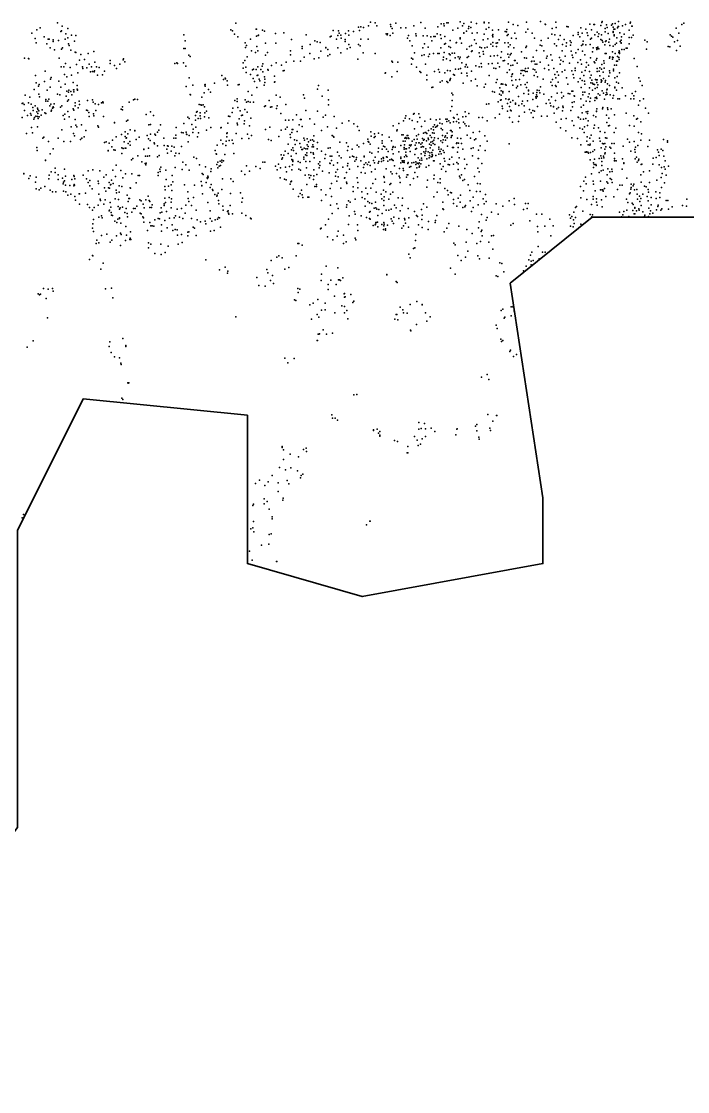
# Model space of a CAD drawing. Header units: millimetres. Extents: x -60275265 to 22802890, y -38578442 to 24337084.
# Drawn here: x 7362622 to 12509122, y -22397507 to -14132304 of the extents above; entities that cross this region are included whole.
import ezdxf

# ---------------------------------------------------------------- set-up
doc = ezdxf.new("R2010")
doc.units = ezdxf.units.MM
doc.header["$MEASUREMENT"] = 0
doc.layers.add('Outline', color=7, linetype='Continuous', true_color=0x000000)
doc.layers.add('particles', color=7, linetype='Continuous', true_color=0x000000)

msp = doc.modelspace()

# ---------------------------------------------------------------- linework, layer by layer
at = {"layer": 'Outline', "color": 3, "lineweight": 35, "true_color": 0x00ff00}
msp.add_lwpolyline([(13039331, -15644525), (11771230, -15644525), (11137351, -16154225), (11390938, -17810758), (11390938, -18320118), (9996120, -18575021), (9108430, -18320118), (9108430, -17173555), (7840611, -17045992), (7333096, -18065321), (7333096, -19467070), (7333096, -20358836), (6445571, -21505459), (5811691, -21887819), (4924165, -22014924), (3148832, -22014924), (2388023, -22014924), (1246851, -22397507)], dxfattribs=at)
at = {"layer": 'particles', "color": 93, "true_color": 0x67d435}
for p in [(11373622, -14133304), (11849622, -14132304), (11974622, -14133304), (7480622, -14196304), (7506622, -14181304), (7642622, -14144304), (7666622, -14209304), (7672622, -14204304), (7678622, -14170304), (7721622, -14187304), (8981622, -14197304), (8994622, -14206304), (9018622, -14145304), (9176622, -14193304), (9177622, -14192304), (9224622, -14199304), (9240622, -14207304), (9770622, -14202304), (9812622, -14206304), (9890622, -14205304), (9927622, -14209304), (9965622, -14177304), (9974622, -14202304), (9983622, -14174304), (10005622, -14180304), (10044622, -14165304), (10059622, -14137304), (10096622, -14144304), (10107622, -14167304), (10213622, -14157304), (10217622, -14171304), (10227622, -14188304), (10254622, -14145304), (10292622, -14182304), (10331622, -14182304), (10394622, -14166304), (10447622, -14141304), (10482622, -14185304), (10580622, -14173304), (10604622, -14150304), (10626622, -14150304), (10629622, -14165304), (10649622, -14142304), (10658622, -14142304), (10696622, -14200304), (10734622, -14184304), (10751622, -14136304), (10769622, -14166304), (10781622, -14148304), (10800622, -14208304), (10817622, -14188304), (10819622, -14171304), (10835622, -14180304), (10837622, -14139304), (10878622, -14149304), (10936622, -14139304), (10938622, -14142304), (10953622, -14192304), (10973622, -14143304), (10973622, -14180304), (11002622, -14199304), (11048622, -14198304), (11098622, -14210304), (11110622, -14212304), (11111622, -14194304), (11126622, -14139304), (11161622, -14157304), (11196622, -14163304), (11258622, -14215304), (11263622, -14139304), (11274622, -14191304), (11409622, -14153304), (11410622, -14157304), (11463622, -14186304), (11490622, -14139304), (11493622, -14180304), (11575622, -14172304), (11587622, -14175304), (11683622, -14181304), (11722622, -14193304), (11753622, -14153304), (11767622, -14197304), (11783622, -14157304), (11789622, -14156304), (11810622, -14214304), (11838622, -14164304), (11846622, -14140304), (11871622, -14188304), (11872622, -14213304), (11881622, -14159304), (11888622, -14178304), (11920622, -14161304), (11928622, -14150304), (11934622, -14176304), (11934622, -14211304), (11939622, -14193304), (11946622, -14192304), (11948622, -14148304), (11967622, -14181304), (11973622, -14171304), (11975622, -14171304), (12006622, -14165304), (12029622, -14155304), (12056622, -14200304), (12066622, -14145304), (12067622, -14139304), (12078622, -14169304), (12080622, -14170304), (12420622, -14184304), (12464622, -14156304), (12480622, -14145304), (7442622, -14223304), (7468622, -14265304), (7477622, -14297304), (7538622, -14251304), (7568622, -14268304), (7577622, -14268304), (7607622, -14275304), (7608622, -14287304), (7648622, -14280304), (7700622, -14269304), (7705622, -14227304), (7721622, -14259304), (7750622, -14238304), (7772622, -14285304), (7782622, -14242304), (8617622, -14235304), (8627622, -14283304), (9009622, -14230304), (9034622, -14251304), (9090622, -14297304), (9133622, -14268304), (9179622, -14247304), (9191622, -14241304), (9194622, -14239304), (9324622, -14225304), (9389622, -14221304), (9449622, -14273304), (9562622, -14235304), (9629622, -14281304), (9647622, -14291304), (9670622, -14294304), (9748622, -14251304), (9755622, -14246304), (9797622, -14270304), (9807622, -14241304), (9817622, -14224304), (9829622, -14239304), (9833622, -14261304), (9862622, -14272304), (9863622, -14286304), (9867622, -14226304), (9891622, -14238304), (9985622, -14269304), (10041622, -14269304), (10179622, -14229304), (10187622, -14235304), (10190622, -14227304), (10211622, -14240304), (10231622, -14222304), (10345622, -14262304), (10352622, -14240304), (10362622, -14282304), (10409622, -14227304), (10412622, -14244304), (10465622, -14243304), (10497622, -14243304), (10526622, -14252304), (10533622, -14283304), (10549622, -14248304), (10558622, -14249304), (10574622, -14228304), (10599622, -14237304), (10604622, -14264304), (10632622, -14248304), (10675622, -14279304), (10720622, -14298304), (10723622, -14296304), (10751622, -14259304), (10751622, -14266304), (10779622, -14219304), (10781622, -14222304), (10844622, -14222304), (10863622, -14275304), (10882622, -14220304), (10929622, -14275304), (10937622, -14230304), (10964622, -14266304), (11001622, -14241304), (11003622, -14233304), (11004622, -14251304), (11004622, -14294304), (11040622, -14298304), (11052622, -14275304), (11097622, -14297304), (11115622, -14242304), (11122622, -14233304), (11122622, -14298304), (11147622, -14261304), (11173622, -14223304), (11185622, -14264304), (11307622, -14224304), (11325622, -14261304), (11378622, -14279304), (11432622, -14261304), (11460622, -14231304), (11484622, -14236304), (11512622, -14271304), (11523622, -14242304), (11554622, -14273304), (11574622, -14297304), (11601622, -14281304), (11608622, -14294304), (11624622, -14242304), (11662622, -14234304), (11663622, -14217304), (11677622, -14251304), (11693622, -14222304), (11702622, -14284304), (11732622, -14221304), (11738622, -14240304), (11758622, -14268304), (11767622, -14261304), (11791622, -14235304), (11817622, -14249304), (11822622, -14227304), (11838622, -14271304), (11843622, -14237304), (11848622, -14280304), (11854622, -14292304), (11875622, -14288304), (11879622, -14283304), (11895622, -14225304), (11901622, -14293304), (11905622, -14269304), (11933622, -14218304), (11940622, -14235304), (11940622, -14244304), (11961622, -14259304), (11985622, -14219304), (11988622, -14288304), (11994622, -14276304), (11994622, -14298304), (11999622, -14250304), (12019622, -14230304), (12057622, -14256304), (12075622, -14257304), (12088622, -14238304), (12179622, -14277304), (12197622, -14290304), (12374622, -14237304), (12385622, -14246304), (12395622, -14253304), (12408622, -14289304), (12430622, -14280304), (12442622, -14222304), (7558622, -14305304), (7585622, -14337304), (7618622, -14351304), (7672622, -14346304), (7680622, -14336304), (7727622, -14304304), (7730622, -14318304), (7743622, -14353304), (7778622, -14369304), (7783622, -14373304), (7878622, -14380304), (7921622, -14365304), (8617622, -14340304), (8626622, -14340304), (9093622, -14333304), (9100622, -14319304), (9140622, -14358304), (9170622, -14373304), (9181622, -14326304), (9181622, -14326304), (9189622, -14358304), (9249622, -14299304), (9262622, -14373304), (9328622, -14299304), (9441622, -14359304), (9531622, -14325304), (9532622, -14341304), (9591622, -14379304), (9594622, -14310304), (9675622, -14363304), (9713622, -14336304), (9715622, -14333304), (9729622, -14350304), (9806622, -14337304), (9829622, -14374304), (9879622, -14344304), (9892622, -14311304), (9902622, -14333304), (9967622, -14311304), (9980622, -14321304), (10003622, -14374304), (10094622, -14379304), (10382622, -14321304), (10399622, -14375304), (10463622, -14337304), (10475622, -14306304), (10505622, -14331304), (10546622, -14379304), (10579622, -14381304), (10589622, -14380304), (10602622, -14335304), (10627622, -14372304), (10630622, -14307304), (10639622, -14302304), (10663622, -14325304), (10677622, -14334304), (10690622, -14378304), (10709622, -14377304), (10763622, -14299304), (10804622, -14346304), (10824622, -14327304), (10840622, -14317304), (10840622, -14365304), (10843622, -14360304), (10875622, -14303304), (10899622, -14374304), (10903622, -14330304), (10917622, -14335304), (10928622, -14364304), (10941622, -14335304), (10959622, -14332304), (10988622, -14309304), (11005622, -14322304), (11030622, -14299304), (11033622, -14326304), (11072622, -14368304), (11124622, -14329304), (11139622, -14312304), (11146622, -14380304), (11166622, -14336304), (11225622, -14368304), (11260622, -14333304), (11264622, -14323304), (11341622, -14357304), (11370622, -14315304), (11382622, -14321304), (11398622, -14359304), (11480622, -14305304), (11497622, -14321304), (11540622, -14360304), (11541622, -14310304), (11571622, -14324304), (11603622, -14315304), (11609622, -14361304), (11646622, -14374304), (11663622, -14348304), (11690622, -14319304), (11697622, -14362304), (11698622, -14311304), (11700622, -14307304), (11723622, -14312304), (11755622, -14311304), (11775622, -14366304), (11779622, -14337304), (11806622, -14337304), (11807622, -14349304), (11814622, -14331304), (11814622, -14342304), (11824622, -14344304), (11868622, -14312304), (11872622, -14379304), (11880622, -14380304), (11907622, -14318304), (11929622, -14368304), (11933622, -14324304), (11949622, -14310304), (11949622, -14379304), (11958622, -14300304), (11978622, -14373304), (11979622, -14360304), (11982622, -14369304), (11983622, -14381304), (11996622, -14299304), (12000622, -14349304), (12018622, -14349304), (12035622, -14338304), (12042622, -14339304), (12058622, -14304304), (12192622, -14346304), (12359622, -14325304), (12371622, -14328304), (12423622, -14356304), (12452622, -14324304), (7385622, -14415304), (7417622, -14418304), (7419622, -14421304), (7653622, -14417304), (7702622, -14456304), (7812622, -14432304), (7822622, -14388304), (7849622, -14427304), (7886622, -14461304), (7929622, -14447304), (8047622, -14433304), (8047622, -14457304), (8122622, -14462304), (8147622, -14429304), (8151622, -14420304), (8160622, -14445304), (8547622, -14458304), (8564622, -14451304), (8567622, -14456304), (8614622, -14453304), (8655622, -14393304), (8665622, -14404304), (9075622, -14452304), (9089622, -14434304), (9107622, -14405304), (9228622, -14459304), (9247622, -14392304), (9329622, -14451304), (9407622, -14447304), (9441622, -14391304), (9466622, -14439304), (9519622, -14440304), (9546622, -14407304), (9624622, -14420304), (9659622, -14414304), (9729622, -14399304), (9745622, -14388304), (9961622, -14424304), (10224622, -14438304), (10228622, -14447304), (10270622, -14448304), (10375622, -14415304), (10375622, -14463304), (10385622, -14424304), (10455622, -14395304), (10474622, -14391304), (10484622, -14463304), (10507622, -14402304), (10515622, -14384304), (10621622, -14430304), (10623622, -14409304), (10647622, -14420304), (10667622, -14382304), (10674622, -14389304), (10674622, -14433304), (10713622, -14414304), (10737622, -14405304), (10747622, -14420304), (10751622, -14407304), (10764622, -14452304), (10805622, -14411304), (10815622, -14404304), (10904622, -14403304), (10914622, -14456304), (10933622, -14384304), (10970622, -14459304), (10987622, -14400304), (11000622, -14456304), (11015622, -14397304), (11039622, -14395304), (11042622, -14454304), (11066622, -14411304), (11083622, -14436304), (11094622, -14433304), (11119622, -14384304), (11123622, -14460304), (11127622, -14409304), (11139622, -14390304), (11172622, -14433304), (11176622, -14433304), (11191622, -14455304), (11248622, -14413304), (11263622, -14416304), (11303622, -14442304), (11305622, -14439304), (11315622, -14409304), (11323622, -14440304), (11331622, -14463304), (11343622, -14462304), (11370622, -14447304), (11419622, -14415304), (11424622, -14401304), (11452622, -14390304), (11461622, -14431304), (11518622, -14410304), (11524622, -14463304), (11529622, -14432304), (11546622, -14441304), (11562622, -14401304), (11596622, -14455304), (11617622, -14392304), (11622622, -14412304), (11661622, -14449304), (11681622, -14429304), (11689622, -14461304), (11715622, -14391304), (11727622, -14450304), (11759622, -14414304), (11786622, -14445304), (11793622, -14452304), (11802622, -14432304), (11807622, -14418304), (11862622, -14436304), (11863622, -14454304), (11904622, -14416304), (11907622, -14405304), (11928622, -14409304), (11929622, -14424304), (11934622, -14410304), (11959622, -14439304), (11968622, -14402304), (11968622, -14440304), (11976622, -14411304), (11979622, -14426304), (12095622, -14419304), (7545622, -14517304), (7668622, -14483304), (7691622, -14484304), (7695622, -14542304), (7738622, -14489304), (7749622, -14546304), (7787622, -14464304), (7797622, -14529304), (7834622, -14482304), (7836622, -14496304), (7867622, -14491304), (7897622, -14521304), (7903622, -14484304), (7910622, -14520304), (7925622, -14521304), (7926622, -14513304), (7942622, -14484304), (7962622, -14489304), (7988622, -14545304), (8005622, -14516304), (8080622, -14472304), (8096622, -14496304), (8633622, -14477304), (9075622, -14494304), (9095622, -14486304), (9098622, -14527304), (9133622, -14542304), (9147622, -14505304), (9155622, -14501304), (9175622, -14503304), (9188622, -14483304), (9211622, -14503304), (9221622, -14478304), (9228622, -14522304), (9267622, -14503304), (9269622, -14508304), (9295622, -14472304), (9371622, -14470304), (9383622, -14515304), (9392622, -14512304), (10172622, -14532304), (10175622, -14529304), (10264622, -14520304), (10415622, -14486304), (10439622, -14518304), (10447622, -14526304), (10554622, -14519304), (10583622, -14503304), (10593622, -14525304), (10633622, -14529304), (10653622, -14512304), (10674622, -14514304), (10701622, -14543304), (10715622, -14502304), (10739622, -14500304), (10753622, -14497304), (10762622, -14533304), (10791622, -14484304), (10797622, -14467304), (10798622, -14466304), (10803622, -14533304), (10807622, -14486304), (10838622, -14517304), (10872622, -14474304), (10898622, -14483304), (10917622, -14484304), (11012622, -14492304), (11026622, -14496304), (11055622, -14483304), (11114622, -14526304), (11132622, -14507304), (11142622, -14472304), (11153622, -14543304), (11156622, -14536304), (11158622, -14470304), (11221622, -14535304), (11223622, -14511304), (11233622, -14512304), (11245622, -14511304), (11255622, -14496304), (11256622, -14520304), (11268622, -14520304), (11276622, -14493304), (11316622, -14502304), (11328622, -14507304), (11338622, -14525304), (11404622, -14496304), (11433622, -14471304), (11436622, -14507304), (11476622, -14497304), (11482622, -14543304), (11502622, -14522304), (11540622, -14521304), (11559622, -14508304), (11613622, -14514304), (11624622, -14542304), (11640622, -14492304), (11641622, -14512304), (11692622, -14524304), (11717622, -14512304), (11726622, -14486304), (11742622, -14469304), (11751622, -14518304), (11809622, -14496304), (11810622, -14520304), (11825622, -14517304), (11830622, -14491304), (11843622, -14502304), (11846622, -14464304), (11855622, -14525304), (11863622, -14492304), (11904622, -14514304), (11909622, -14530304), (11935622, -14500304), (11935622, -14515304), (11944622, -14471304), (11959622, -14469304), (11983622, -14529304), (12119622, -14481304), (7470622, -14549304), (7475622, -14606304), (7498622, -14620304), (7540622, -14595304), (7587622, -14579304), (7591622, -14565304), (7650622, -14593304), (7699622, -14618304), (7712622, -14559304), (7763622, -14604304), (7794622, -14626304), (7949622, -14548304), (8658622, -14568304), (8687622, -14624304), (8780622, -14622304), (8782622, -14620304), (8854622, -14609304), (8911622, -14551304), (8924622, -14581304), (8936622, -14570304), (8938622, -14576304), (8952622, -14591304), (8953622, -14624304), (9036622, -14622304), (9043622, -14620304), (9153622, -14573304), (9164622, -14595304), (9184622, -14549304), (9188622, -14548304), (9200622, -14578304), (9205622, -14591304), (9237622, -14625304), (9239622, -14561304), (9243622, -14579304), (9243622, -14605304), (9317622, -14602304), (9318622, -14554304), (9319622, -14599304), (9658622, -14627304), (10223622, -14560304), (10494622, -14582304), (10495622, -14547304), (10597622, -14600304), (10612622, -14591304), (10648622, -14597304), (10656622, -14604304), (10671622, -14589304), (10674622, -14580304), (10677622, -14572304), (10707622, -14548304), (10775622, -14609304), (10805622, -14553304), (10837622, -14592304), (10870622, -14578304), (10946622, -14618304), (10975622, -14551304), (11030622, -14603304), (11038622, -14580304), (11068622, -14618304), (11072622, -14614304), (11082622, -14616304), (11102622, -14620304), (11107622, -14624304), (11149622, -14557304), (11151622, -14589304), (11158622, -14625304), (11182622, -14583304), (11210622, -14581304), (11220622, -14623304), (11241622, -14551304), (11253622, -14619304), (11269622, -14605304), (11322622, -14549304), (11349622, -14560304), (11394622, -14577304), (11453622, -14601304), (11462622, -14626304), (11464622, -14581304), (11487622, -14627304), (11490622, -14569304), (11509622, -14602304), (11511622, -14548304), (11572622, -14568304), (11584622, -14617304), (11629622, -14567304), (11664622, -14598304), (11678622, -14572304), (11693622, -14589304), (11708622, -14550304), (11712622, -14594304), (11715622, -14618304), (11756622, -14569304), (11762622, -14606304), (11763622, -14547304), (11768622, -14586304), (11774622, -14608304), (11778622, -14617304), (11790622, -14619304), (11796622, -14581304), (11803622, -14584304), (11807622, -14605304), (11809622, -14582304), (11816622, -14622304), (11831622, -14552304), (11840622, -14584304), (11842622, -14602304), (11846622, -14591304), (11860622, -14572304), (11871622, -14600304), (11874622, -14588304), (11890622, -14615304), (11901622, -14554304), (11905622, -14628304), (11947622, -14569304), (11959622, -14600304), (11964622, -14558304), (11974622, -14610304), (12133622, -14568304), (12142622, -14594304), (12157622, -14627304), (7392622, -14702304), (7461622, -14657304), (7494622, -14631304), (7496622, -14695304), (7561622, -14663304), (7583622, -14639304), (7640622, -14693304), (7660622, -14699304), (7667622, -14639304), (7709622, -14709304), (7713622, -14671304), (7725622, -14678304), (7729622, -14664304), (7743622, -14674304), (7751622, -14699304), (7765622, -14661304), (7766622, -14660304), (7767622, -14677304), (7793622, -14656304), (7795622, -14660304), (7795622, -14662304), (8635622, -14636304), (8665622, -14696304), (8669622, -14698304), (8775622, -14683304), (8782622, -14631304), (8808622, -14659304), (8824622, -14678304), (9113622, -14673304), (9142622, -14701304), (9182622, -14642304), (9329622, -14701304), (9542622, -14700304), (9650622, -14655304), (9686622, -14709304), (9731622, -14662304), (10532622, -14643304), (10540622, -14641304), (10686622, -14685304), (10694622, -14698304), (10884622, -14630304), (10938622, -14641304), (11001622, -14674304), (11018622, -14678304), (11055622, -14693304), (11059622, -14646304), (11068622, -14702304), (11069622, -14668304), (11080622, -14684304), (11081622, -14673304), (11131622, -14674304), (11187622, -14645304), (11194622, -14633304), (11244622, -14690304), (11265622, -14643304), (11280622, -14664304), (11280622, -14667304), (11280622, -14693304), (11315622, -14686304), (11342622, -14699304), (11344622, -14680304), (11346622, -14663304), (11362622, -14665304), (11367622, -14684304), (11372622, -14637304), (11399622, -14693304), (11493622, -14635304), (11500622, -14685304), (11534622, -14682304), (11551622, -14709304), (11587622, -14688304), (11600622, -14691304), (11615622, -14671304), (11622622, -14671304), (11631622, -14708304), (11636622, -14710304), (11685622, -14643304), (11698622, -14678304), (11698622, -14699304), (11714622, -14678304), (11749622, -14692304), (11750622, -14644304), (11773622, -14662304), (11795622, -14650304), (11811622, -14643304), (11817622, -14692304), (11831622, -14702304), (11849622, -14669304), (11859622, -14685304), (11878622, -14698304), (11881622, -14680304), (11885622, -14661304), (11886622, -14655304), (11888622, -14693304), (11910622, -14700304), (11935622, -14704304), (11947622, -14640304), (11947622, -14645304), (11959622, -14664304), (12003622, -14645304), (12028622, -14707304), (12079622, -14689304), (12094622, -14707304), (12107622, -14673304), (7367622, -14767304), (7374622, -14763304), (7384622, -14773304), (7416622, -14761304), (7427622, -14717304), (7438622, -14772304), (7468622, -14783304), (7503622, -14714304), (7550622, -14734304), (7551622, -14747304), (7566622, -14747304), (7575622, -14732304), (7582622, -14785304), (7589622, -14770304), (7608622, -14792304), (7614622, -14768304), (7663622, -14794304), (7675622, -14783304), (7719622, -14749304), (7725622, -14738304), (7777622, -14762304), (7777622, -14784304), (7809622, -14749304), (7810622, -14773304), (7873622, -14742304), (7912622, -14738304), (7917622, -14755304), (7932622, -14769304), (7957622, -14775304), (7980622, -14760304), (7990622, -14754304), (7993622, -14762304), (8143622, -14793304), (8194622, -14756304), (8229622, -14737304), (8239622, -14732304), (8260622, -14736304), (8736622, -14773304), (8747622, -14776304), (8753622, -14779304), (8756622, -14717304), (8765622, -14776304), (8776622, -14793304), (9010622, -14744304), (9028622, -14751304), (9030622, -14731304), (9091622, -14737304), (9101622, -14755304), (9114622, -14751304), (9128622, -14757304), (9156622, -14757304), (9240622, -14788304), (9247622, -14785304), (9277622, -14744304), (9297622, -14793304), (9337622, -14783304), (9360622, -14717304), (9404622, -14774304), (9550622, -14726304), (9734622, -14776304), (9735622, -14739304), (10688622, -14789304), (10689622, -14742304), (10954622, -14771304), (10974622, -14768304), (11045622, -14752304), (11063622, -14741304), (11069622, -14737304), (11076622, -14786304), (11105622, -14731304), (11116622, -14766304), (11125622, -14736304), (11131622, -14732304), (11133622, -14789304), (11140622, -14755304), (11158622, -14743304), (11178622, -14770304), (11179622, -14763304), (11201622, -14713304), (11205622, -14782304), (11227622, -14768304), (11234622, -14749304), (11245622, -14783304), (11272622, -14746304), (11314622, -14736304), (11336622, -14714304), (11338622, -14725304), (11346622, -14713304), (11350622, -14790304), (11416622, -14767304), (11437622, -14738304), (11446622, -14764304), (11452622, -14785304), (11457622, -14714304), (11473622, -14790304), (11473622, -14791304), (11488622, -14743304), (11536622, -14722304), (11544622, -14787304), (11618622, -14758304), (11619622, -14791304), (11632622, -14754304), (11684622, -14729304), (11685622, -14794304), (11705622, -14780304), (11726622, -14747304), (11740622, -14715304), (11753622, -14750304), (11759622, -14725304), (11791622, -14743304), (11795622, -14721304), (11804622, -14718304), (11808622, -14727304), (11866622, -14732304), (11932622, -14726304), (11970622, -14731304), (11982622, -14730304), (12070622, -14730304), (12093622, -14730304), (12129622, -14780304), (12139622, -14745304), (12168622, -14730304), (7368622, -14875304), (7387622, -14820304), (7408622, -14858304), (7433622, -14844304), (7437622, -14855304), (7450622, -14797304), (7454622, -14820304), (7463622, -14875304), (7473622, -14864304), (7481622, -14831304), (7486622, -14801304), (7486622, -14866304), (7488622, -14813304), (7490622, -14844304), (7496622, -14823304), (7500622, -14868304), (7514622, -14857304), (7523622, -14816304), (7542622, -14838304), (7552622, -14843304), (7593622, -14825304), (7594622, -14818304), (7603622, -14801304), (7611622, -14797304), (7684622, -14858304), (7698622, -14848304), (7721622, -14829304), (7732622, -14868304), (7761622, -14807304), (7766622, -14818304), (7800622, -14799304), (7864622, -14817304), (7873622, -14821304), (7883622, -14835304), (7886622, -14867304), (7919622, -14847304), (7922622, -14862304), (7937622, -14821304), (7995622, -14867304), (8133622, -14810304), (8143622, -14815304), (8327622, -14851304), (8359622, -14830304), (8383622, -14860304), (8648622, -14871304), (8707622, -14860304), (8715622, -14833304), (8720622, -14827304), (8743622, -14838304), (8743622, -14861304), (8776622, -14870304), (8780622, -14837304), (8791622, -14825304), (8963622, -14865304), (8972622, -14867304), (8989622, -14836304), (8995622, -14802304), (9034622, -14798304), (9051622, -14823304), (9062622, -14860304), (9071622, -14856304), (9088622, -14813304), (9105622, -14834304), (9287622, -14795304), (9332622, -14805304), (9367622, -14842304), (9488622, -14854304), (9560622, -14821304), (9650622, -14826304), (9694622, -14871304), (9712622, -14855304), (9779622, -14867304), (10331622, -14861304), (10391622, -14849304), (10397622, -14842304), (10431622, -14847304), (10440622, -14873304), (10678622, -14823304), (10700622, -14873304), (10728622, -14850304), (10773622, -14869304), (10789622, -14830304), (10796622, -14867304), (10819622, -14843304), (10896622, -14873304), (10925622, -14873304), (11056622, -14848304), (11078622, -14805304), (11118622, -14825304), (11132622, -14874304), (11140622, -14818304), (11146622, -14822304), (11207622, -14863304), (11248622, -14833304), (11287622, -14813304), (11301622, -14837304), (11313622, -14819304), (11314622, -14821304), (11315622, -14873304), (11325622, -14824304), (11380622, -14864304), (11424622, -14864304), (11477622, -14840304), (11499622, -14807304), (11510622, -14798304), (11543622, -14822304), (11548622, -14797304), (11606622, -14819304), (11663622, -14872304), (11665622, -14874304), (11694622, -14839304), (11726622, -14831304), (11734622, -14844304), (11737622, -14827304), (11782622, -14860304), (11800622, -14869304), (11805622, -14824304), (11806622, -14829304), (11807622, -14806304), (11850622, -14807304), (11853622, -14798304), (11881622, -14856304), (11890622, -14800304), (11891622, -14813304), (11919622, -14808304), (11943622, -14854304), (12034622, -14841304), (12093622, -14862304), (12183622, -14801304), (12206622, -14841304), (7439622, -14951304), (7458622, -14888304), (7486622, -14947304), (7492622, -14882304), (7695622, -14886304), (7747622, -14946304), (7777622, -14890304), (7782622, -14933304), (7791622, -14946304), (7826622, -14932304), (7952622, -14939304), (7958622, -14948304), (8080622, -14916304), (8082622, -14914304), (8175622, -14902304), (8183622, -14895304), (8347622, -14932304), (8359622, -14927304), (8437622, -14932304), (8558622, -14952304), (8616622, -14920304), (8659622, -14882304), (8679622, -14927304), (8707622, -14894304), (8710622, -14950304), (8727622, -14882304), (8746622, -14882304), (8811622, -14878304), (8825622, -14951304), (8903622, -14953304), (8906622, -14951304), (8958622, -14919304), (9029622, -14918304), (9031622, -14931304), (9043622, -14884304), (9083622, -14924304), (9086622, -14900304), (9125622, -14939304), (9134622, -14880304), (9281622, -14948304), (9403622, -14896304), (9416622, -14949304), (9429622, -14895304), (9458622, -14893304), (9509622, -14931304), (9518622, -14889304), (9519622, -14889304), (9523622, -14890304), (9530622, -14943304), (9589622, -14885304), (9626622, -14926304), (9727622, -14945304), (9796622, -14957304), (9840622, -14919304), (9892622, -14901304), (9929622, -14923304), (9958622, -14944304), (10233622, -14938304), (10278622, -14920304), (10314622, -14899304), (10327622, -14879304), (10359622, -14885304), (10380622, -14898304), (10423622, -14907304), (10452622, -14944304), (10478622, -14902304), (10522622, -14886304), (10542622, -14946304), (10552622, -14930304), (10561622, -14950304), (10565622, -14893304), (10570622, -14944304), (10577622, -14936304), (10595622, -14888304), (10595622, -14919304), (10604622, -14959304), (10612622, -14922304), (10642622, -14886304), (10649622, -14904304), (10651622, -14886304), (10663622, -14899304), (10674622, -14915304), (10701622, -14908304), (10705622, -14880304), (10724622, -14905304), (10739622, -14887304), (10741622, -14916304), (10748622, -14953304), (10777622, -14911304), (10788622, -14923304), (10799622, -14939304), (10819622, -14941304), (10960622, -14900304), (11023622, -14878304), (11157622, -14910304), (11203622, -14904304), (11492622, -14911304), (11526622, -14954304), (11533622, -14887304), (11571622, -14881304), (11617622, -14901304), (11630622, -14935304), (11675622, -14957304), (11681622, -14886304), (11704622, -14886304), (11713622, -14946304), (11722622, -14881304), (11735622, -14935304), (11740622, -14901304), (11783622, -14956304), (11788622, -14934304), (11820622, -14954304), (11885622, -14912304), (11897622, -14939304), (11900622, -14879304), (11906622, -14936304), (11955622, -14956304), (12060622, -14935304), (12095622, -14941304), (12114622, -14888304), (12122622, -14883304), (12146622, -14907304), (7402622, -14998304), (7447622, -14992304), (7528622, -15033304), (7536622, -15026304), (7647622, -15033304), (7674622, -14969304), (7765622, -14998304), (7771622, -15015304), (7829622, -15033304), (7847622, -15024304), (7860622, -14974304), (8093622, -15024304), (8135622, -15006304), (8164622, -14985304), (8164622, -15021304), (8171622, -15033304), (8174622, -15032304), (8183622, -15001304), (8201622, -14969304), (8238622, -14974304), (8239622, -14976304), (8271622, -15025304), (8333622, -15013304), (8345622, -15039304), (8359622, -15003304), (8392622, -15003304), (8398622, -15011304), (8414622, -14988304), (8423622, -14973304), (8463622, -15033304), (8539622, -15034304), (8554622, -15011304), (8554622, -15034304), (8598622, -14989304), (8612622, -14993304), (8636622, -14988304), (8638622, -15004304), (8640622, -15005304), (8658622, -15013304), (8686622, -14991304), (8690622, -14964304), (8722622, -15023304), (8731622, -14992304), (8791622, -14973304), (8948622, -15024304), (8949622, -14997304), (8952622, -14992304), (9022622, -14998304), (9065622, -15036304), (9108622, -15003304), (9118622, -15036304), (9139622, -15012304), (9248622, -14968304), (9352622, -15020304), (9369622, -14973304), (9401622, -14963304), (9439622, -15005304), (9440622, -15028304), (9452622, -14989304), (9453622, -14966304), (9458622, -14967304), (9492622, -14983304), (9545622, -15035304), (9570622, -15039304), (9622622, -15017304), (9680622, -14975304), (9764622, -15013304), (9772622, -15020304), (9775622, -15025304), (9971622, -14975304), (10038622, -15041304), (10062622, -14984304), (10063622, -15019304), (10087622, -15029304), (10091622, -15001304), (10094622, -15020304), (10120622, -14994304), (10150622, -15008304), (10204622, -15026304), (10262622, -14976304), (10266622, -14969304), (10301622, -15009304), (10311622, -15009304), (10325622, -15033304), (10332622, -15029304), (10336622, -15037304), (10342622, -15013304), (10346622, -15013304), (10351622, -15032304), (10355622, -15036304), (10398622, -14962304), (10414622, -15016304), (10419622, -15042304), (10430622, -15006304), (10461622, -15036304), (10469622, -14994304), (10481622, -14990304), (10486622, -14990304), (10495622, -14998304), (10504622, -15034304), (10506622, -14975304), (10520622, -15014304), (10527622, -14962304), (10531622, -15028304), (10537622, -14993304), (10546622, -14969304), (10551622, -14996304), (10553622, -15032304), (10581622, -15037304), (10615622, -15014304), (10616622, -14970304), (10632622, -15027304), (10639622, -15015304), (10651622, -15031304), (10652622, -14995304), (10678622, -14975304), (10681622, -14975304), (10683622, -15028304), (10684622, -15015304), (10691622, -14986304), (10691622, -15014304), (10732622, -15034304), (10756622, -15037304), (10805622, -15010304), (10832622, -15033304), (10851622, -14989304), (10872622, -15040304), (10902622, -14982304), (10941622, -15015304), (11567622, -14978304), (11613622, -15030304), (11659622, -15036304), (11697622, -14963304), (11710622, -14989304), (11732622, -15024304), (11753622, -15035304), (11763622, -15011304), (11827622, -15033304), (11834622, -14983304), (11868622, -14990304), (11873622, -15032304), (11885622, -15033304), (11940622, -14991304), (12043622, -15041304), (12130622, -14991304), (12152622, -15000304), (7482622, -15106304), (7571622, -15060304), (7608622, -15116304), (7690622, -15060304), (7742622, -15060304), (7819622, -15044304), (8004622, -15067304), (8017622, -15061304), (8040622, -15073304), (8060622, -15101304), (8067622, -15049304), (8076622, -15125304), (8137622, -15109304), (8149622, -15113304), (8156622, -15061304), (8163622, -15111304), (8170622, -15112304), (8186622, -15075304), (8199622, -15060304), (8203622, -15089304), (8249622, -15045304), (8307622, -15120304), (8307622, -15122304), (8343622, -15111304), (8357622, -15051304), (8387622, -15070304), (8389622, -15077304), (8413622, -15093304), (8464622, -15090304), (8486622, -15119304), (8491622, -15094304), (8496622, -15096304), (8524622, -15095304), (8541622, -15103304), (8600622, -15097304), (8651622, -15061304), (8875622, -15087304), (8903622, -15048304), (8917622, -15077304), (8940622, -15091304), (8943622, -15057304), (8966622, -15053304), (8990622, -15048304), (8997622, -15074304), (9270622, -15044304), (9292622, -15053304), (9423622, -15080304), (9448622, -15125304), (9460622, -15109304), (9472622, -15047304), (9476622, -15083304), (9489622, -15053304), (9514622, -15076304), (9521622, -15103304), (9528622, -15122304), (9533622, -15121304), (9547622, -15112304), (9548622, -15049304), (9559622, -15116304), (9569622, -15086304), (9573622, -15115304), (9577622, -15097304), (9581622, -15062304), (9595622, -15050304), (9608622, -15101304), (9610622, -15047304), (9614622, -15086304), (9619622, -15101304), (9621622, -15056304), (9647622, -15117304), (9650622, -15067304), (9732622, -15111304), (9748622, -15109304), (9823622, -15064304), (9874622, -15071304), (9886622, -15098304), (9918622, -15118304), (9956622, -15089304), (9969622, -15100304), (10005622, -15074304), (10041622, -15060304), (10047622, -15065304), (10057622, -15079304), (10121622, -15112304), (10148622, -15054304), (10149622, -15073304), (10149622, -15119304), (10159622, -15096304), (10170622, -15100304), (10183622, -15119304), (10221622, -15054304), (10225622, -15121304), (10232622, -15107304), (10233622, -15097304), (10250622, -15104304), (10294622, -15091304), (10310622, -15056304), (10318622, -15106304), (10319622, -15120304), (10321622, -15085304), (10327622, -15056304), (10333622, -15117304), (10336622, -15117304), (10358622, -15108304), (10359622, -15087304), (10369622, -15094304), (10374622, -15086304), (10382622, -15056304), (10397622, -15043304), (10403622, -15089304), (10407622, -15119304), (10412622, -15070304), (10413622, -15114304), (10433622, -15069304), (10435622, -15071304), (10448622, -15080304), (10449622, -15102304), (10459622, -15070304), (10461622, -15099304), (10468622, -15048304), (10468622, -15101304), (10474622, -15045304), (10487622, -15116304), (10492622, -15054304), (10508622, -15044304), (10514622, -15079304), (10520622, -15109304), (10525622, -15065304), (10528622, -15088304), (10537622, -15059304), (10543622, -15076304), (10548622, -15048304), (10555622, -15082304), (10586622, -15103304), (10587622, -15118304), (10602622, -15054304), (10605622, -15118304), (10614622, -15066304), (10621622, -15046304), (10638622, -15049304), (10653622, -15096304), (10693622, -15107304), (10701622, -15106304), (10724622, -15075304), (10725622, -15071304), (10737622, -15106304), (10738622, -15072304), (10761622, -15074304), (10772622, -15120304), (10837622, -15113304), (10853622, -15109304), (10862622, -15047304), (10905622, -15092304), (10961622, -15058304), (11129622, -15077304), (11129622, -15077304), (11684622, -15086304), (11730622, -15056304), (11740622, -15085304), (11754622, -15088304), (11757622, -15080304), (11780622, -15057304), (11790622, -15123304), (11833622, -15058304), (11841622, -15108304), (11850622, -15074304), (11858622, -15077304), (11868622, -15120304), (11870622, -15076304), (11877622, -15101304), (11908622, -15103304), (11916622, -15112304), (11922622, -15074304), (11940622, -15076304), (12011622, -15095304), (12059622, -15064304), (12095622, -15060304), (12100622, -15122304), (12107622, -15102304), (12123622, -15090304), (12146622, -15050304), (12201622, -15098304), (12215622, -15049304), (12276622, -15124304), (12304622, -15119304), (12322622, -15045304), (12353622, -15064304), (12354622, -15055304), (7484622, -15130304), (7547622, -15203304), (7549622, -15205304), (7583622, -15154304), (8032622, -15131304), (8033622, -15130304), (8087622, -15127304), (8138622, -15152304), (8212622, -15202304), (8222622, -15190304), (8262622, -15169304), (8320622, -15173304), (8336622, -15173304), (8351622, -15170304), (8413622, -15179304), (8427622, -15167304), (8491622, -15149304), (8520622, -15133304), (8547622, -15169304), (8554622, -15149304), (8580622, -15153304), (8694622, -15181304), (8715622, -15192304), (8859622, -15130304), (8867622, -15156304), (8869622, -15157304), (8910622, -15204304), (8933622, -15161304), (9002622, -15151304), (9368622, -15163304), (9374622, -15196304), (9380622, -15186304), (9390622, -15166304), (9400622, -15135304), (9422622, -15151304), (9446622, -15174304), (9452622, -15199304), (9456622, -15206304), (9458622, -15203304), (9464622, -15129304), (9484622, -15151304), (9543622, -15195304), (9545622, -15181304), (9556622, -15163304), (9568622, -15146304), (9568622, -15168304), (9597622, -15144304), (9616622, -15147304), (9619622, -15157304), (9624622, -15185304), (9680622, -15133304), (9705622, -15190304), (9711622, -15160304), (9746622, -15174304), (9757622, -15206304), (9760622, -15174304), (9804622, -15141304), (9816622, -15170304), (9832622, -15186304), (9882622, -15129304), (9900622, -15181304), (9919622, -15174304), (9929622, -15177304), (9948622, -15198304), (9950622, -15184304), (10010622, -15179304), (10011622, -15173304), (10053622, -15143304), (10069622, -15150304), (10081622, -15206304), (10095622, -15180304), (10118622, -15140304), (10143622, -15193304), (10156622, -15183304), (10160622, -15187304), (10160622, -15206304), (10182622, -15177304), (10187622, -15180304), (10195622, -15137304), (10208622, -15201304), (10220622, -15197304), (10225622, -15201304), (10233622, -15155304), (10234622, -15206304), (10278622, -15140304), (10293622, -15180304), (10294622, -15192304), (10321622, -15178304), (10331622, -15165304), (10332622, -15143304), (10340622, -15176304), (10365622, -15136304), (10402622, -15159304), (10426622, -15186304), (10440622, -15203304), (10449622, -15155304), (10452622, -15187304), (10455622, -15204304), (10470622, -15139304), (10478622, -15167304), (10480622, -15150304), (10486622, -15133304), (10494622, -15194304), (10504622, -15140304), (10512622, -15185304), (10515622, -15168304), (10516622, -15148304), (10527622, -15178304), (10532622, -15145304), (10534622, -15159304), (10536622, -15175304), (10537622, -15165304), (10540622, -15126304), (10564622, -15168304), (10586622, -15157304), (10595622, -15138304), (10597622, -15138304), (10606622, -15156304), (10621622, -15130304), (10627622, -15144304), (10627622, -15191304), (10670622, -15196304), (10686622, -15181304), (10732622, -15143304), (10745622, -15185304), (10784622, -15197304), (10848622, -15169304), (10891622, -15190304), (10893622, -15127304), (10894622, -15191304), (10945622, -15129304), (11716622, -15142304), (11724622, -15141304), (11727622, -15140304), (11737622, -15143304), (11742622, -15150304), (11755622, -15202304), (11759622, -15145304), (11777622, -15136304), (11790622, -15197304), (11825622, -15192304), (11838622, -15170304), (11843622, -15187304), (11858622, -15174304), (11861622, -15185304), (11869622, -15156304), (11871622, -15148304), (11943622, -15149304), (11943622, -15205304), (11945622, -15190304), (12006622, -15194304), (12070622, -15135304), (12103622, -15142304), (12103622, -15193304), (12114622, -15180304), (12129622, -15206304), (12133622, -15196304), (12243622, -15187304), (12265622, -15183304), (12283622, -15142304), (12288622, -15167304), (12318622, -15130304), (12324622, -15172304), (7622622, -15265304), (7696622, -15273304), (7879622, -15285304), (7913622, -15279304), (7968622, -15285304), (8069622, -15282304), (8093622, -15242304), (8131622, -15283304), (8293622, -15217304), (8318622, -15229304), (8322622, -15241304), (8327622, -15226304), (8432622, -15273304), (8439622, -15257304), (8477622, -15281304), (8549622, -15260304), (8604622, -15277304), (8610622, -15218304), (8632622, -15241304), (8659622, -15280304), (8739622, -15241304), (8785622, -15254304), (8828622, -15270304), (8871622, -15236304), (8880622, -15219304), (8880622, -15264304), (8890622, -15249304), (8897622, -15212304), (8899622, -15244304), (8910622, -15220304), (8924622, -15210304), (9063622, -15289304), (9102622, -15248304), (9123622, -15289304), (9174622, -15253304), (9207622, -15269304), (9227622, -15220304), (9242622, -15220304), (9324622, -15249304), (9338622, -15279304), (9349622, -15235304), (9364622, -15264304), (9403622, -15258304), (9432622, -15252304), (9452622, -15278304), (9456622, -15240304), (9460622, -15215304), (9499622, -15213304), (9504622, -15273304), (9516622, -15221304), (9517622, -15282304), (9560622, -15214304), (9564622, -15263304), (9590622, -15215304), (9621622, -15279304), (9658622, -15232304), (9663622, -15263304), (9667622, -15216304), (9668622, -15244304), (9689622, -15288304), (9744622, -15226304), (9747622, -15229304), (9772622, -15242304), (9804622, -15276304), (9805622, -15224304), (9845622, -15259304), (9881622, -15247304), (9885622, -15230304), (9897622, -15274304), (9939622, -15212304), (9961622, -15253304), (9984622, -15209304), (10005622, -15260304), (10011622, -15236304), (10022622, -15224304), (10035622, -15237304), (10045622, -15219304), (10055622, -15245304), (10091622, -15223304), (10095622, -15273304), (10119622, -15226304), (10124622, -15214304), (10145622, -15215304), (10181622, -15271304), (10193622, -15211304), (10244622, -15248304), (10284622, -15269304), (10292622, -15223304), (10304622, -15208304), (10308622, -15219304), (10309622, -15208304), (10312622, -15268304), (10314622, -15284304), (10319622, -15208304), (10320622, -15222304), (10348622, -15230304), (10349622, -15221304), (10361622, -15258304), (10371622, -15253304), (10377622, -15225304), (10393622, -15222304), (10408622, -15236304), (10409622, -15217304), (10418622, -15264304), (10419622, -15228304), (10429622, -15231304), (10435622, -15224304), (10435622, -15259304), (10438622, -15250304), (10448622, -15231304), (10490622, -15258304), (10509622, -15245304), (10546622, -15210304), (10550622, -15208304), (10598622, -15233304), (10607622, -15273304), (10620622, -15252304), (10632622, -15212304), (10658622, -15238304), (10668622, -15241304), (10700622, -15235304), (10725622, -15221304), (10735622, -15275304), (10736622, -15231304), (10788622, -15267304), (10804622, -15238304), (10888622, -15265304), (10918622, -15229304), (11781622, -15260304), (11782622, -15223304), (11787622, -15237304), (11799622, -15236304), (11803622, -15246304), (11842622, -15287304), (11845622, -15244304), (11846622, -15214304), (11857622, -15280304), (11892622, -15270304), (11923622, -15274304), (11925622, -15290304), (11944622, -15208304), (11956622, -15208304), (12002622, -15273304), (12016622, -15223304), (12017622, -15230304), (12119622, -15218304), (12150622, -15237304), (12154622, -15235304), (12215622, -15285304), (12239622, -15235304), (12288622, -15240304), (12306622, -15261304), (12328622, -15254304), (12334622, -15273304), (12336622, -15209304), (12360622, -15250304), (7382622, -15307304), (7382622, -15309304), (7419622, -15345304), (7431622, -15325304), (7475622, -15335304), (7574622, -15349304), (7576622, -15320304), (7593622, -15293304), (7624622, -15299304), (7647622, -15317304), (7647622, -15353304), (7680622, -15343304), (7694622, -15363304), (7702622, -15327304), (7751622, -15353304), (7768622, -15322304), (7769622, -15330304), (7774622, -15347304), (7838622, -15320304), (7866622, -15349304), (7890622, -15361304), (7954622, -15365304), (8000622, -15336304), (8017622, -15316304), (8059622, -15359304), (8088622, -15331304), (8146622, -15341304), (8167622, -15310304), (8214622, -15308304), (8263622, -15323304), (8275622, -15321304), (8418622, -15323304), (8419622, -15300304), (8434622, -15292304), (8481622, -15354304), (8526622, -15321304), (8532622, -15372304), (8752622, -15369304), (8758622, -15306304), (8767622, -15315304), (8797622, -15340304), (8799622, -15344304), (8802622, -15327304), (8806622, -15334304), (8825622, -15292304), (8915622, -15349304), (8980622, -15348304), (8997622, -15368304), (9089622, -15315304), (9362622, -15339304), (9395622, -15351304), (9408622, -15355304), (9409622, -15294304), (9444622, -15372304), (9449622, -15367304), (9555622, -15320304), (9583622, -15317304), (9587622, -15341304), (9598622, -15321304), (9619622, -15353304), (9620622, -15324304), (9644622, -15314304), (9740622, -15301304), (9788622, -15326304), (9792622, -15296304), (9799622, -15365304), (9808622, -15333304), (9858622, -15342304), (9861622, -15341304), (9873622, -15299304), (9956622, -15339304), (9986622, -15299304), (10018622, -15305304), (10067622, -15295304), (10097622, -15351304), (10161622, -15329304), (10165622, -15338304), (10217622, -15294304), (10226622, -15309304), (10260622, -15306304), (10280622, -15328304), (10285622, -15341304), (10337622, -15335304), (10343622, -15317304), (10346622, -15316304), (10392622, -15344304), (10402622, -15300304), (10421622, -15333304), (10499622, -15358304), (10548622, -15347304), (10550622, -15320304), (10597622, -15348304), (10642622, -15291304), (10747622, -15327304), (10752622, -15339304), (10761622, -15317304), (10772622, -15361304), (10784622, -15353304), (10861622, -15331304), (10898622, -15295304), (11706622, -15365304), (11719622, -15334304), (11766622, -15308304), (11778622, -15367304), (11826622, -15299304), (11835622, -15365304), (11884622, -15371304), (11886622, -15318304), (11907622, -15295304), (11911622, -15344304), (11920622, -15352304), (12038622, -15343304), (12147622, -15317304), (12168622, -15294304), (12271622, -15358304), (12303622, -15338304), (12311622, -15307304), (12343622, -15319304), (7472622, -15374304), (7475622, -15425304), (7499622, -15432304), (7512622, -15420304), (7542622, -15407304), (7584622, -15435304), (7602622, -15447304), (7629622, -15447304), (7684622, -15387304), (7687622, -15443304), (7688622, -15374304), (7703622, -15396304), (7704622, -15449304), (7737622, -15400304), (7768622, -15403304), (7770622, -15392304), (7771622, -15397304), (7878622, -15376304), (7891622, -15401304), (7909622, -15426304), (7958622, -15384304), (8004622, -15418304), (8014622, -15442304), (8035622, -15417304), (8041622, -15376304), (8043622, -15419304), (8051622, -15395304), (8054622, -15391304), (8072622, -15385304), (8094622, -15435304), (8116622, -15451304), (8117622, -15401304), (8139622, -15408304), (8203622, -15418304), (8204622, -15420304), (8249622, -15378304), (8470622, -15407304), (8472622, -15432304), (8499622, -15404304), (8518622, -15395304), (8524622, -15438304), (8621622, -15393304), (8647622, -15449304), (8698622, -15397304), (8757622, -15399304), (8757622, -15403304), (8789622, -15377304), (8820622, -15416304), (8827622, -15391304), (8839622, -15430304), (8840622, -15439304), (8910622, -15429304), (9438622, -15388304), (9462622, -15427304), (9525622, -15435304), (9568622, -15392304), (9630622, -15407304), (9641622, -15406304), (9642622, -15391304), (9679622, -15434304), (9747622, -15423304), (9758622, -15384304), (9829622, -15421304), (9873622, -15374304), (9877622, -15385304), (9924622, -15445304), (9926622, -15410304), (9961622, -15377304), (9961622, -15418304), (9993622, -15449304), (10023622, -15421304), (10062622, -15420304), (10077622, -15384304), (10102622, -15450304), (10160622, -15436304), (10168622, -15374304), (10177622, -15448304), (10207622, -15391304), (10216622, -15383304), (10232622, -15450304), (10287622, -15376304), (10364622, -15395304), (10494622, -15413304), (10573622, -15452304), (10578622, -15377304), (10598622, -15378304), (10633622, -15423304), (10653622, -15438304), (10676622, -15454304), (10813622, -15395304), (10826622, -15439304), (10879622, -15446304), (10886622, -15383304), (10906622, -15386304), (10906622, -15446304), (11682622, -15407304), (11705622, -15441304), (11725622, -15386304), (11782622, -15390304), (11794622, -15441304), (11835622, -15434304), (11849622, -15433304), (11853622, -15433304), (11856622, -15443304), (11867622, -15422304), (11891622, -15382304), (11927622, -15377304), (11968622, -15431304), (11986622, -15398304), (12002622, -15398304), (12064622, -15455304), (12071622, -15427304), (12072622, -15389304), (12073622, -15416304), (12087622, -15402304), (12092622, -15388304), (12097622, -15432304), (12117622, -15430304), (12151622, -15373304), (12175622, -15405304), (12189622, -15410304), (12204622, -15431304), (12206622, -15450304), (12213622, -15376304), (12264622, -15448304), (12295622, -15455304), (12306622, -15416304), (12331622, -15378304), (7721622, -15473304), (7744622, -15466304), (7774622, -15485304), (7779622, -15512304), (7808622, -15463304), (7811622, -15463304), (7857622, -15458304), (7960622, -15465304), (7970622, -15504304), (7972622, -15516304), (8009622, -15510304), (8047622, -15531304), (8087622, -15503304), (8096622, -15457304), (8113622, -15507304), (8178622, -15475304), (8188622, -15524304), (8191622, -15499304), (8198622, -15499304), (8277622, -15509304), (8288622, -15517304), (8323622, -15511304), (8341622, -15481304), (8349622, -15515304), (8354622, -15522304), (8471622, -15496304), (8476622, -15530304), (8503622, -15491304), (8519622, -15529304), (8521622, -15503304), (8651622, -15501304), (8655622, -15523304), (8691622, -15492304), (8760622, -15464304), (8803622, -15530304), (8856622, -15468304), (8873622, -15482304), (8875622, -15475304), (8881622, -15458304), (8884622, -15514304), (8977622, -15462304), (9054622, -15456304), (9066622, -15527304), (9070622, -15496304), (9503622, -15485304), (9516622, -15462304), (9530622, -15472304), (9535622, -15491304), (9575622, -15490304), (9583622, -15490304), (9680622, -15516304), (9714622, -15471304), (9757622, -15485304), (9888622, -15518304), (9901622, -15527304), (9941622, -15505304), (9995622, -15492304), (10014622, -15503304), (10036622, -15464304), (10038622, -15522304), (10051622, -15533304), (10070622, -15538304), (10097622, -15527304), (10141622, -15466304), (10146622, -15502304), (10162622, -15515304), (10164622, -15487304), (10201622, -15506304), (10213622, -15467304), (10272622, -15494304), (10306622, -15497304), (10548622, -15488304), (10618622, -15529304), (10659622, -15471304), (10685622, -15457304), (10701622, -15507304), (10737622, -15497304), (10752622, -15527304), (10754622, -15474304), (10830622, -15517304), (10853622, -15490304), (10928622, -15503304), (10948622, -15469304), (10952622, -15522304), (11130622, -15518304), (11169622, -15499304), (11276622, -15538304), (11683622, -15495304), (11729622, -15507304), (11779622, -15484304), (11780622, -15506304), (11805622, -15502304), (11806622, -15529304), (11843622, -15509304), (11876622, -15485304), (11938622, -15488304), (12037622, -15504304), (12047622, -15531304), (12060622, -15464304), (12079622, -15535304), (12119622, -15467304), (12121622, -15504304), (12136622, -15482304), (12140622, -15524304), (12147622, -15500304), (12162622, -15467304), (12195622, -15485304), (12204622, -15517304), (12228622, -15493304), (12265622, -15501304), (12293622, -15491304), (12342622, -15515304), (12356622, -15516304), (12503622, -15506304), (7810622, -15543304), (7873622, -15546304), (7887622, -15570304), (7911622, -15589304), (7925622, -15568304), (7954622, -15550304), (7999622, -15544304), (8041622, -15596304), (8043622, -15591304), (8054622, -15567304), (8056622, -15609304), (8110622, -15561304), (8121622, -15581304), (8125622, -15571304), (8143622, -15567304), (8160622, -15608304), (8172622, -15576304), (8180622, -15616304), (8215622, -15606304), (8227622, -15576304), (8242622, -15577304), (8254622, -15558304), (8279622, -15612304), (8287622, -15619304), (8302622, -15544304), (8310622, -15571304), (8353622, -15568304), (8368622, -15568304), (8372622, -15549304), (8435622, -15611304), (8443622, -15571304), (8447622, -15606304), (8464622, -15554304), (8466622, -15541304), (8483622, -15599304), (8519622, -15573304), (8565622, -15583304), (8600622, -15577304), (8626622, -15612304), (8632622, -15550304), (8677622, -15553304), (8713622, -15590304), (8821622, -15594304), (8888622, -15542304), (8918622, -15559304), (8920622, -15589304), (8955622, -15600304), (8959622, -15596304), (8962622, -15613304), (8974622, -15554304), (8993622, -15618304), (9066622, -15612304), (9750622, -15552304), (9763622, -15615304), (9798622, -15542304), (9810622, -15577304), (9874622, -15567304), (9875622, -15548304), (9935622, -15601304), (10017622, -15560304), (10051622, -15604304), (10057622, -15599304), (10087622, -15575304), (10101622, -15573304), (10109622, -15583304), (10124622, -15585304), (10148622, -15616304), (10163622, -15554304), (10181622, -15591304), (10201622, -15589304), (10218622, -15582304), (10244622, -15552304), (10257622, -15572304), (10288622, -15596304), (10304622, -15554304), (10349622, -15577304), (10399622, -15600304), (10454622, -15585304), (10469622, -15541304), (10493622, -15567304), (10617622, -15579304), (10622622, -15584304), (10699622, -15539304), (10727622, -15558304), (10773622, -15568304), (10788622, -15565304), (10792622, -15555304), (10839622, -15600304), (10852622, -15568304), (10891622, -15549304), (10936622, -15540304), (10994622, -15606304), (11029622, -15541304), (11082622, -15559304), (11172622, -15546304), (11240622, -15585304), (11255622, -15539304), (11270622, -15577304), (11630622, -15606304), (11643622, -15568304), (11650622, -15562304), (11700622, -15597304), (11765622, -15545304), (11809622, -15551304), (11848622, -15565304), (11982622, -15604304), (12015622, -15600304), (12038622, -15590304), (12085622, -15592304), (12089622, -15546304), (12096622, -15617304), (12101622, -15570304), (12102622, -15574304), (12102622, -15617304), (12113622, -15594304), (12131622, -15580304), (12135622, -15590304), (12150622, -15554304), (12162622, -15603304), (12210622, -15574304), (12218622, -15617304), (12223622, -15595304), (12227622, -15549304), (12239622, -15614304), (12268622, -15588304), (12278622, -15562304), (12280622, -15550304), (12301622, -15589304), (12310622, -15580304), (12360622, -15581304), (12389622, -15563304), (12468622, -15555304), (12499622, -15558304), (7913622, -15695304), (7920622, -15662304), (7961622, -15643304), (7980622, -15633304), (7985622, -15648304), (8059622, -15629304), (8066622, -15631304), (8085622, -15676304), (8100622, -15686304), (8107622, -15659304), (8121622, -15649304), (8121622, -15654304), (8129622, -15690304), (8182622, -15642304), (8299622, -15642304), (8305622, -15649304), (8309622, -15682304), (8353622, -15686304), (8393622, -15665304), (8418622, -15654304), (8429622, -15658304), (8471622, -15670304), (8505622, -15652304), (8543622, -15650304), (8552622, -15634304), (8583622, -15643304), (8610622, -15653304), (8675622, -15654304), (8721622, -15665304), (8745622, -15679304), (8781622, -15675304), (8788622, -15695304), (8819622, -15655304), (8833622, -15675304), (8858622, -15664304), (8876622, -15659304), (8884622, -15646304), (8892622, -15648304), (8965622, -15621304), (9095622, -15631304), (9131622, -15651304), (9138622, -15656304), (9735622, -15659304), (9889622, -15700304), (9893622, -15633304), (9940622, -15621304), (9988622, -15633304), (10028622, -15647304), (10051622, -15655304), (10056622, -15660304), (10094622, -15702304), (10097622, -15697304), (10099622, -15685304), (10105622, -15684304), (10114622, -15683304), (10116622, -15632304), (10147622, -15701304), (10163622, -15684304), (10165622, -15697304), (10219622, -15658304), (10226622, -15676304), (10236622, -15694304), (10238622, -15645304), (10278622, -15653304), (10321622, -15654304), (10324622, -15664304), (10329622, -15689304), (10355622, -15648304), (10413622, -15631304), (10421622, -15638304), (10430622, -15703304), (10456622, -15663304), (10458622, -15628304), (10506622, -15677304), (10559622, -15685304), (10560622, -15669304), (10572622, -15632304), (10664622, -15694304), (10898622, -15680304), (10917622, -15624304), (10953622, -15666304), (10960622, -15646304), (11046622, -15622304), (11160622, -15692304), (11290622, -15671304), (11341622, -15621304), (11383622, -15622304), (11444622, -15659304), (11596622, -15625304), (11605622, -15652304), (11615622, -15640304), (11626622, -15665304), (11632622, -15693304), (11642622, -15647304), (11684622, -15698304), (11706622, -15696304), (11757622, -15623304), (11769622, -15642304), (11775622, -15625304), (11999622, -15642304), (12009622, -15626304), (12055622, -15640304), (12175622, -15639304), (12179622, -15628304), (12206622, -15639304), (12208622, -15643304), (7912622, -15730304), (7919622, -15755304), (7981622, -15786304), (8023622, -15775304), (8128622, -15768304), (8134622, -15777304), (8169622, -15716304), (8174622, -15783304), (8204622, -15758304), (8335622, -15748304), (8362622, -15711304), (8371622, -15711304), (8386622, -15714304), (8444622, -15752304), (8445622, -15704304), (8488622, -15727304), (8527622, -15704304), (8533622, -15746304), (8551622, -15739304), (8565622, -15742304), (8568622, -15782304), (8598622, -15779304), (8647622, -15760304), (8655622, -15757304), (8655622, -15757304), (8688622, -15722304), (8698622, -15730304), (8713622, -15786304), (8824622, -15753304), (8852622, -15746304), (8899622, -15720304), (9672622, -15733304), (9679622, -15730304), (9711622, -15704304), (9809622, -15753304), (9850622, -15783304), (9959622, -15704304), (9962622, -15747304), (10080622, -15708304), (10115622, -15718304), (10158622, -15739304), (10163622, -15710304), (10174622, -15744304), (10175622, -15733304), (10189622, -15705304), (10300622, -15729304), (10314622, -15712304), (10353622, -15720304), (10408622, -15778304), (10459622, -15723304), (10505622, -15738304), (10628622, -15757304), (10648622, -15730304), (10742622, -15714304), (10802622, -15739304), (10845622, -15770304), (10892622, -15725304), (10914622, -15754304), (10919622, -15744304), (11009622, -15786304), (11144622, -15706304), (11348622, -15717304), (11352622, -15758304), (11406622, -15713304), (11470622, -15711304), (11605622, -15714304), (11624622, -15718304), (7939622, -15846304), (7944622, -15821304), (7960622, -15843304), (8048622, -15836304), (8061622, -15822304), (8061622, -15822304), (8096622, -15787304), (8128622, -15863304), (8166622, -15823304), (8200622, -15817304), (8201622, -15805304), (8206622, -15815304), (8207622, -15816304), (8344622, -15842304), (8362622, -15852304), (8440622, -15852304), (8497622, -15867304), (8574622, -15853304), (8605622, -15839304), (8649622, -15788304), (9497622, -15848304), (9505622, -15848304), (9531622, -15860304), (9727622, -15796304), (9768622, -15820304), (9801622, -15791304), (9849622, -15846304), (9872622, -15835304), (9940622, -15807304), (9945622, -15819304), (10406622, -15825304), (10703622, -15845304), (10713622, -15857304), (10798622, -15836304), (10881622, -15846304), (10909622, -15832304), (10921622, -15789304), (10972622, -15836304), (10994622, -15788304), (11453622, -15788304), (7911622, -15941304), (7913622, -15942304), (8343622, -15881304), (8393622, -15925304), (8442622, -15932304), (8473622, -15917304), (9352622, -15943304), (9484622, -15942304), (10356622, -15930304), (10392622, -15886304), (10401622, -15881304), (10733622, -15941304), (10810622, -15907304), (10889622, -15942304), (11005622, -15890304), (11296622, -15937304), (11306622, -15914304), (11354622, -15871304), (11387622, -15914304), (11408622, -15915304), (7888622, -15971304), (7994622, -15998304), (8787622, -15973304), (8787622, -15973304), (8935622, -16031304), (9291622, -15979304), (9335622, -15952304), (9376622, -15958304), (9427622, -16032304), (9716622, -16022304), (9806622, -16034304), (10364622, -15957304), (10758622, -15979304), (10792622, -15952304), (10901622, -15965304), (10976622, -15961304), (11059622, -15997304), (11074622, -16002304), (11261622, -16022304), (11283622, -15973304), (11299622, -15983304), (11300622, -16013304), (11315622, -15979304), (11361622, -15966304), (7975622, -16045304), (8893622, -16050304), (8953622, -16077304), (8957622, -16061304), (9182622, -16109304), (9257622, -16049304), (9267622, -16075304), (9302622, -16094304), (9397622, -16046304), (9681622, -16085304), (9846622, -16112304), (10186622, -16087304), (10186622, -16089304), (10676622, -16037304), (10712622, -16085304), (10714622, -16085304), (11029622, -16097304), (11043622, -16101304), (11090622, -16066304), (11240622, -16059304), (7532622, -16195304), (7601622, -16195304), (8012622, -16197304), (8058622, -16192304), (9197622, -16172304), (9246622, -16177304), (9287622, -16132304), (9310622, -16155304), (9497622, -16196304), (9512622, -16199304), (9678622, -16133304), (9732622, -16165304), (9753622, -16130304), (9794622, -16165304), (9812622, -16127304), (9820622, -16128304), (9828622, -16133304), (10256622, -16140304), (10264622, -16148304), (7491622, -16236304), (7503622, -16245304), (7510622, -16239304), (7553622, -16272304), (7569622, -16200304), (7607622, -16215304), (8068622, -16267304), (8069622, -16267304), (9471622, -16282304), (9501622, -16225304), (9651622, -16280304), (9731622, -16202304), (9780622, -16253304), (9856622, -16235304), (9857622, -16233304), (9859622, -16262304), (9863622, -16258304), (9906622, -16242304), (9482622, -16288304), (9590622, -16321304), (9617622, -16309304), (9680622, -16363304), (9708622, -16309304), (9708622, -16359304), (9838622, -16329304), (9858622, -16334304), (9922622, -16302304), (9931622, -16293304), (10288622, -16340304), (10309622, -16359304), (10366622, -16319304), (10417622, -16296304), (10457622, -16318304), (10459622, -16321304), (11069622, -16364304), (11080622, -16355304), (11145622, -16336304), (11158622, -16336304), (7564622, -16421304), (9018622, -16413304), (9604622, -16432304), (9646622, -16396304), (9659622, -16416304), (9783622, -16384304), (9859622, -16382304), (9876622, -16366304), (9884622, -16428304), (9885622, -16428304), (10248622, -16431304), (10257622, -16395304), (10262622, -16396304), (10269622, -16438304), (10315622, -16384304), (10341622, -16386304), (10483622, -16384304), (10493622, -16446304), (10520622, -16414304), (11092622, -16425304), (11096622, -16416304), (11146622, -16406304), (11169622, -16370304), (9694622, -16515304), (10369622, -16517304), (10371622, -16521304), (10413622, -16473304), (11030622, -16477304), (11037622, -16505304), (7452622, -16599304), (8046622, -16606304), (8145622, -16581304), (9647622, -16597304), (9649622, -16596304), (9654622, -16547304), (9661622, -16548304), (9664622, -16546304), (9719622, -16548304), (9766622, -16539304), (11066622, -16587304), (11072622, -16603304), (11081622, -16596304), (7406622, -16647304), (8040622, -16643304), (8055622, -16689304), (8169622, -16635304), (8170622, -16643304), (11135622, -16681304), (11141622, -16672304), (8082622, -16722304), (8120622, -16731304), (8129622, -16772304), (9398622, -16734304), (9421622, -16769304), (9470622, -16736304), (11164622, -16720304), (11187622, -16704304), (8133622, -16782304), (10959622, -16858304), (8183622, -16923304), (8186622, -16927304), (8193622, -16923304), (10917622, -16880304), (10973622, -16897304), (9931622, -17016304), (9953622, -17014304), (8138622, -17043304), (8145622, -17053304), (9759622, -17171304), (10964622, -17169304), (11032622, -17176304), (11034622, -17175304), (9765622, -17196304), (9785622, -17197304), (9803622, -17212304), (10432622, -17230304), (10476622, -17238304), (10869622, -17258304), (10881622, -17245304), (11003622, -17220304), (10081622, -17287304), (10082622, -17290304), (10082622, -17291304), (10110622, -17280304), (10120622, -17312304), (10131622, -17327304), (10131622, -17335304), (10132622, -17300304), (10399622, -17337304), (10433622, -17280304), (10449622, -17276304), (10459622, -17355304), (10484622, -17279304), (10485622, -17337304), (10528622, -17274304), (10556622, -17299304), (10718622, -17324304), (10726622, -17280304), (10728622, -17279304), (10881622, -17293304), (10895622, -17342304), (10982622, -17274304), (10987622, -17291304), (9376622, -17414304), (9376622, -17423304), (9542622, -17437304), (9561622, -17428304), (10245622, -17368304), (10267622, -17377304), (10348622, -17414304), (10419622, -17365304), (10427622, -17408304), (10445622, -17398304), (10899622, -17359304), (9388622, -17442304), (9388622, -17515304), (9439622, -17474304), (9503622, -17496304), (9565622, -17453304), (10343622, -17464304), (10346622, -17464304), (9357622, -17576304), (9401622, -17595304), (9444622, -17581304), (9496622, -17604304), (9201622, -17674304), (9300622, -17638304), (9416622, -17677304), (9517622, -17657304), (9524622, -17638304), (9535622, -17629304), (9170622, -17700304), (9242622, -17716304), (9269622, -17689304), (9345622, -17696304), (9345622, -17762304), (9428622, -17704304), (9237622, -17818304), (9261622, -17839304), (9381622, -17829304), (9384622, -17815304), (9151622, -17871304), (9154622, -17860304), (9238622, -17857304), (9277622, -17899304), (7369622, -17966304), (7377622, -17941304), (9156622, -17995304), (9298622, -17958304), (9298622, -17973304), (10054622, -17992304), (10055622, -17992304), (9135622, -18050304), (9150622, -18042304), (9158622, -18073304), (9277622, -18094304), (9291622, -18090304), (10029622, -18021304), (9218622, -18176304), (9274622, -18170304), (9124622, -18223304), (9144622, -18292304), (9333622, -18303304), (9335622, -18302304)]:
    msp.add_point(p, dxfattribs=at)

doc.saveas('drawing.dxf')
